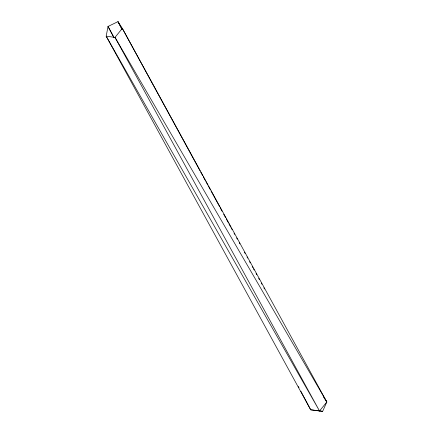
<?xml version="1.0" encoding="UTF-8"?>
<svg xmlns="http://www.w3.org/2000/svg" width="433" height="433" viewBox="0 0 433 433"><rect width="100%" height="100%" fill="white"/><g stroke="black" fill="none" stroke-linecap="round" stroke-linejoin="round"><path stroke-width="0.65" d="M322.639 411.35L326.818 401.997L122.312 28.394L117.982 21.65L108.017 26.467L106.182 36.193L310.694 409.797L322.639 411.35L310.694 409.797L300.892 391.259M319.527 410.987L326.818 401.997L115.016 37.384L106.182 36.193L319.527 410.987L115.016 37.384L122.312 28.394L200.051 170.862M323.575 396.942L326.818 401.997M122.203 29.357L117.982 21.65L122.003 29.471M114.182 37.736L108.017 26.467L113.706 37.233M200.701 172.053L202.644 175.614M203.288 176.799L205.231 180.361M205.881 181.551L207.824 185.113M208.473 186.298L210.416 189.86M211.066 191.045L219.488 206.481M220.132 207.667L222.075 211.228M223.699 214.2L225.642 217.761M226.286 218.946L228.234 222.508M228.878 223.699L230.821 227.26M231.471 228.445L232.12 229.631M234.064 233.192L234.708 234.383M236.656 237.944L237.3 239.13M239.243 242.691L239.893 243.882M244.429 252.19L245.078 253.375M247.021 256.937L247.665 258.128M249.608 261.689L250.258 262.874M252.201 266.436L252.85 267.626M253.5 268.812L254.144 269.997M256.087 273.559L256.737 274.749M258.68 278.311L259.329 279.496M261.272 283.058L261.922 284.248M263.865 287.81L264.509 288.995M298.359 386.474L298.992 387.67"/></g></svg>
